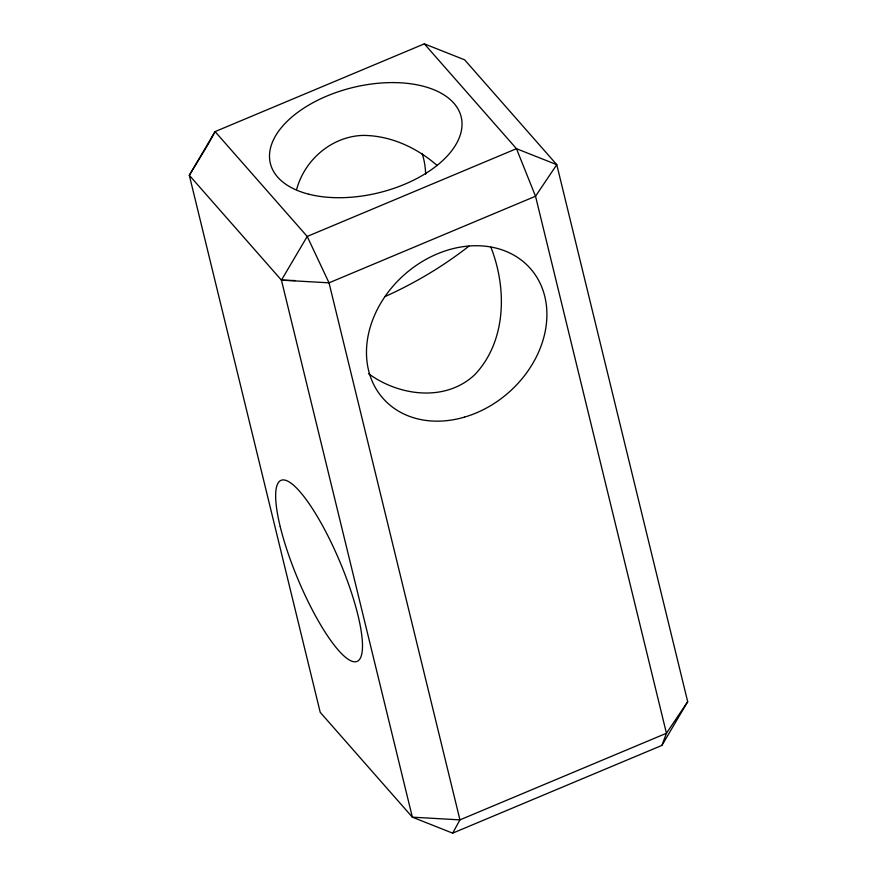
<?xml version="1.0" encoding="UTF-8"?>
<svg xmlns="http://www.w3.org/2000/svg" width="877" height="877" viewBox="0 0 877 877"><rect width="100%" height="100%" fill="white"/><g stroke="black" fill="none" stroke-linecap="round" stroke-linejoin="round"><path stroke-width="1.32" d="M296.689 189.289C304.703 159.757 331.692 136.516 362.672 135.409C390.309 135.398 416.652 147.544 437.195 165.534M661.927 745.395L666.443 733.271L687.689 701.71L556.774 164.668L464.646 59.833L424.336 43.85L215.073 131.605L189.311 175.29L320.226 712.332L412.354 817.167L452.664 833.15L661.927 745.395L687.689 701.71M207.805 144.88L215.073 131.605L307.213 236.45L329.028 282.832L459.943 819.874L452.664 833.15M424.336 43.85L516.465 148.695L535.529 196.24L666.443 733.271L459.943 819.874L412.354 817.167L281.44 280.136L307.213 236.45L516.465 148.695L556.774 164.668L535.529 196.24L329.028 282.832L281.44 280.136L189.311 175.29L207.093 146.053M468.855 246.196C443.214 266.323 414.887 283.107 385.08 296.558M281.44 280.136L295.045 280.552M368.515 373.635C399.024 396.141 445.801 402.346 475.082 374.391C506.61 340.693 506.994 288.105 490.901 247.237M422.111 153.409A98.202 78.678 -41.3 0 1 425.641 174.15M280.223 526.671A98.202 22.714 67.2 0 0 355.207 661.795A98.202 22.714 67.2 0 0 321.618 523.997A98.202 22.714 67.2 0 0 280.223 526.671M308.857 194.223A98.202 54.199 -13.7 0 0 461.466 130.224A98.202 54.199 -13.7 0 0 326.978 96.01A98.202 54.199 -13.7 0 0 308.857 194.223M464.415 417.145A98.202 78.678 -41.3 0 0 530.662 268.855A98.202 78.678 -41.3 0 0 374.983 314.317A98.202 78.678 -41.3 0 0 464.415 417.145"/></g></svg>
